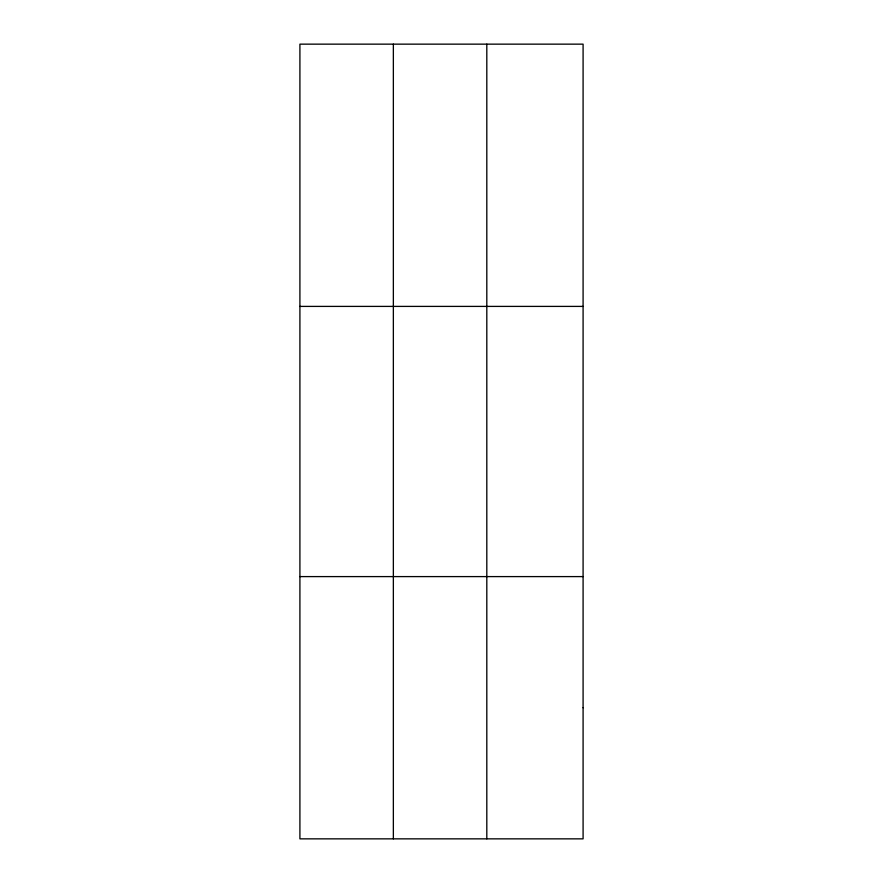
<?xml version="1.0" encoding="UTF-8"?>
<svg xmlns="http://www.w3.org/2000/svg" width="883" height="883" viewBox="0 0 883 883"><rect width="100%" height="100%" fill="white"/><g stroke="black" fill="none" stroke-linecap="round" stroke-linejoin="round"><path stroke-width="1.32" d="M393.354 838.85L393.354 44.15M486.809 838.85L486.809 44.15M299.911 306.401L583.089 306.401M299.911 576.599L583.089 576.599M583.089 707.725L583.089 838.85L299.911 838.85L299.911 44.15L583.089 44.15L583.089 707.725"/></g></svg>
